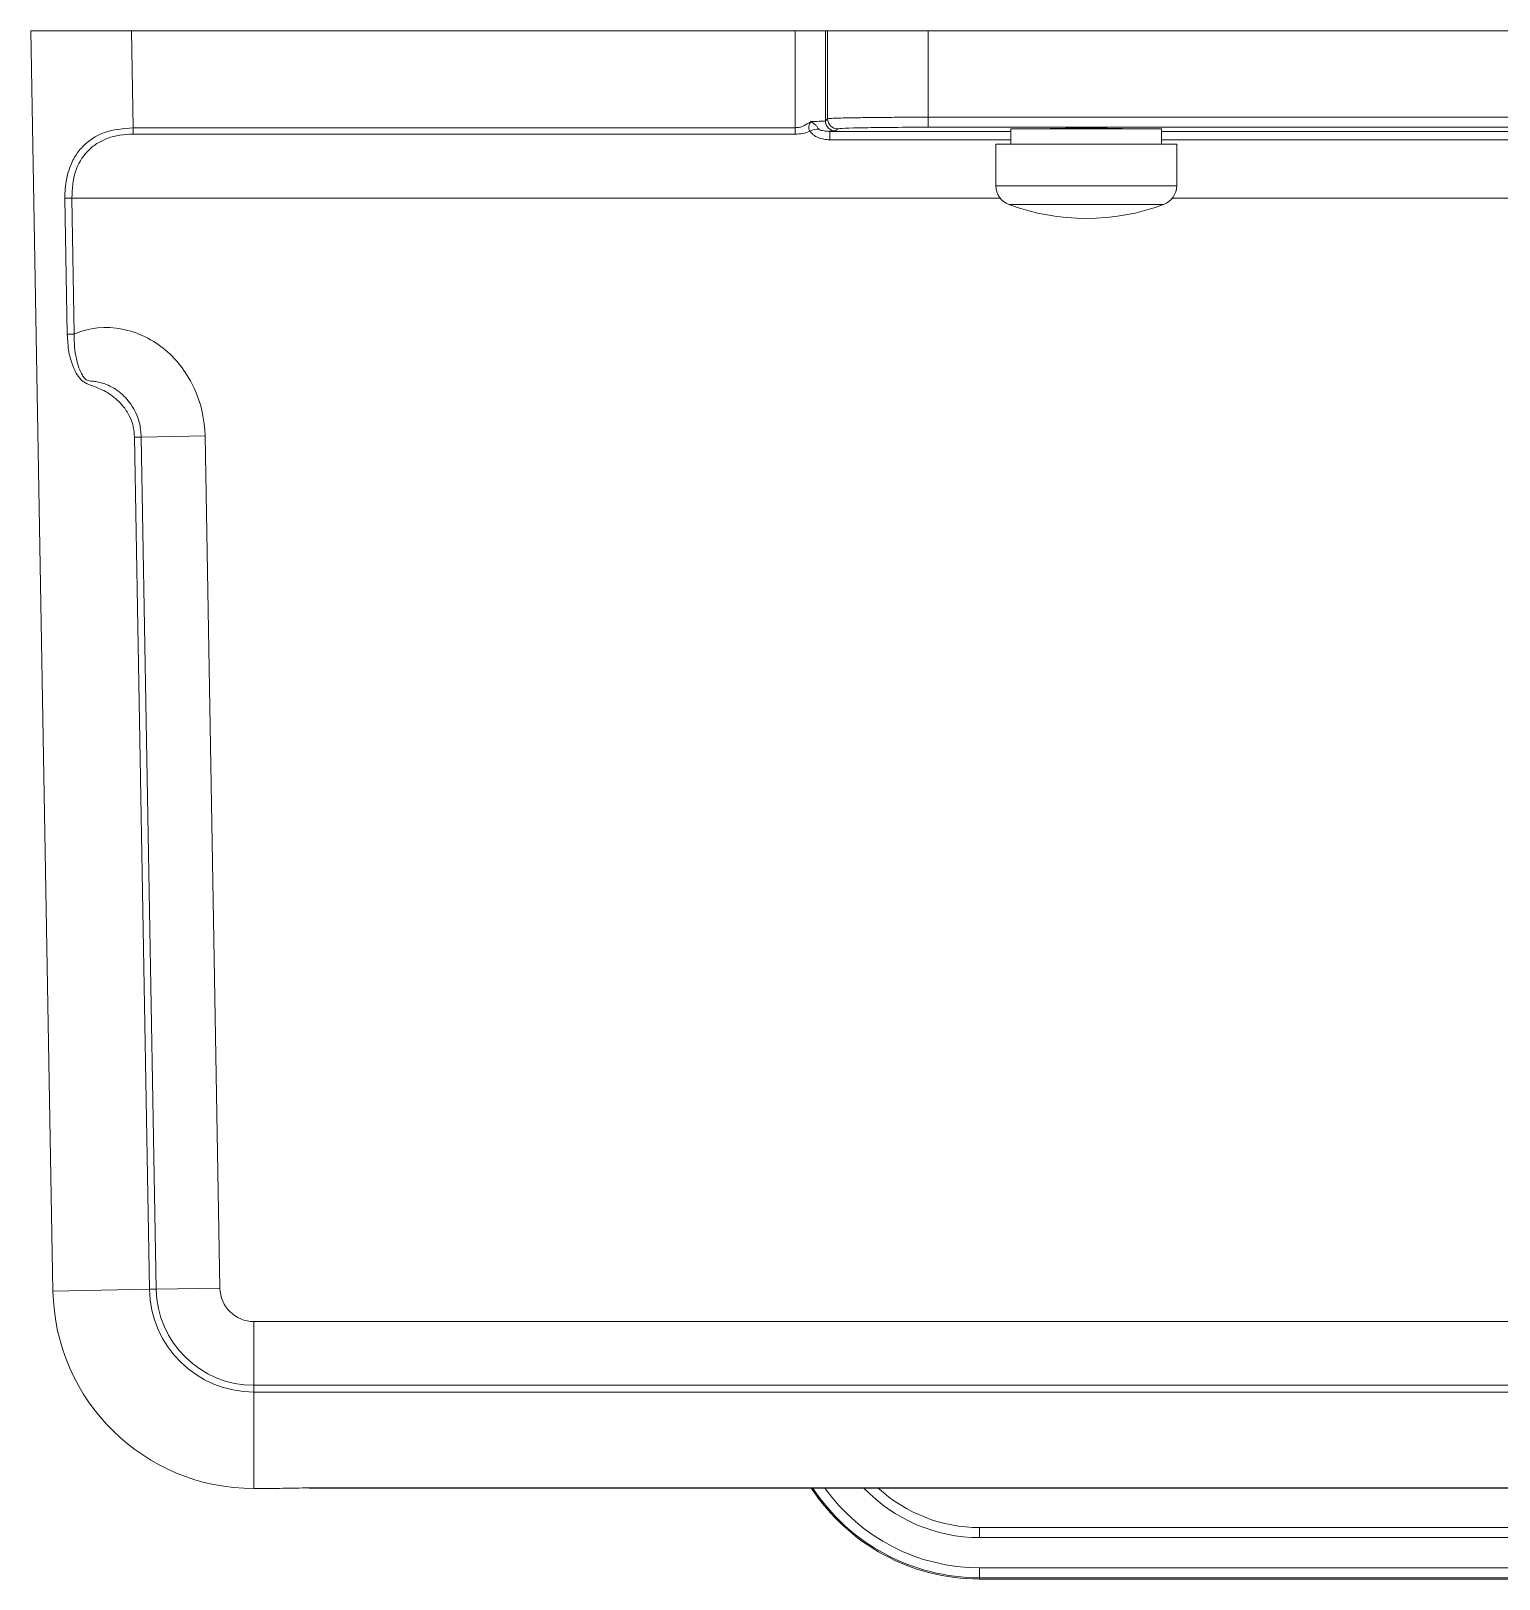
# Model space of a CAD drawing. Extents: x 4791 to 7950, y -233 to 2082.
# Drawn here: x 5468.8 to 5614.9, y 1755.6 to 1909.6 of the extents above; entities that cross this region are included whole.
import ezdxf

# ---------------------------------------------------------------- set-up
doc = ezdxf.new("R2010")
doc.units = 0
doc.header["$LTSCALE"] = 1.7
doc.header["$MEASUREMENT"] = 0
doc.layers.add('1', color=7, linetype='CONTINUOUS', true_color=0xffffff)

msp = doc.modelspace()

# ---------------------------------------------------------------- linework, layer by layer
at = {"layer": '1', "color": 7, "linetype": 'Continuous', "lineweight": 18}
for p, q in [((5470.99, 1784.25), (5468.8, 1909.6)), ((5468.8, 1909.6), (5478.8, 1909.6)), ((5544.85, 1909.6), (5478.8, 1909.6)), ((5544.85, 1909.6), (5547.85, 1909.6)), ((5547.85, 1909.6), (5547.85, 1900.65)), ((5548.07, 1909.6), (5547.85, 1909.6)), ((5548.07, 1909.6), (5558.07, 1909.6)), ((5849.54, 1909.6), (5558.07, 1909.6)), ((5566.3, 1899.85), (5566.3, 1898.35)), ((5566.3, 1899.85), (5573.8, 1899.85)), ((5569.7, 1899.86), (5569.7, 1899.85)), ((5573.8, 1899.85), (5581.3, 1899.85)), ((5577.9, 1899.85), (5577.9, 1899.86)), ((5581.3, 1898.35), (5581.3, 1899.85)), ((5564.8, 1898.35), (5564.8, 1894.2)), ((5582.8, 1898.35), (5564.8, 1898.35)), ((5582.8, 1894.2), (5582.8, 1898.35)), ((5490.99, 1764.6), (5492.09, 1764.6)), ((5496.49, 1764.65), (5851.8, 1764.65)), ((5563.18, 1760.72), (5791.8, 1760.72)), ((5791.8, 1755.6), (5563.18, 1755.6))]:
    msp.add_line(p, q, dxfattribs=at)
at = {"layer": '1', "color": 7, "linetype": 'Continuous', "lineweight": 13}
for p, q in [((5478.8, 1909.6), (5478.97, 1899.97)), ((5544.85, 1899.97), (5544.85, 1909.6)), ((5548.07, 1900.86), (5548.07, 1909.6)), ((5558.07, 1909.6), (5558.07, 1901.02)), ((5547.85, 1900.65), (5548.07, 1900.86)), ((5558.07, 1901.02), (5558.07, 1900.02)), ((5558.07, 1901.02), (5849.54, 1901.02)), ((5478.97, 1899.33), (5478.97, 1899.97)), ((5478.97, 1899.97), (5544.85, 1899.97)), ((5544.85, 1899.33), (5478.97, 1899.33)), ((5544.85, 1899.33), (5544.85, 1899.97)), ((5548.27, 1899.61), (5566.31, 1899.61)), ((5548.27, 1898.77), (5548.27, 1899.61)), ((5549.07, 1899.86), (5548.85, 1899.65)), ((5849.54, 1900.02), (5558.07, 1900.02)), ((5581.3, 1899.61), (5826.3, 1899.61)), ((5566.31, 1898.77), (5548.27, 1898.77)), ((5826.3, 1898.77), (5581.3, 1898.77)), ((5472.87, 1892.98), (5472.18, 1892.97)), ((5472.41, 1879.42), (5472.18, 1892.97)), ((5472.87, 1892.98), (5473.1, 1879.43)), ((5565.22, 1892.98), (5472.87, 1892.98)), ((5582.8, 1894.2), (5564.8, 1894.2)), ((5825.21, 1892.98), (5582.4, 1892.98)), ((5581.49, 1892.32), (5566.11, 1892.32)), ((5472.41, 1879.42), (5473.1, 1879.43)), ((5479.11, 1869.19), (5479.78, 1869.2)), ((5480.59, 1784.42), (5479.11, 1869.19)), ((5486.12, 1869.31), (5479.78, 1869.2)), ((5479.78, 1869.2), (5481.26, 1784.43)), ((5486.12, 1869.31), (5487.6, 1784.54)), ((5470.99, 1784.25), (5480.59, 1784.42)), ((5480.59, 1784.42), (5481.26, 1784.43)), ((5487.6, 1784.54), (5481.26, 1784.43)), ((5490.99, 1781.21), (5490.99, 1774.87)), ((5490.99, 1781.21), (5851.8, 1781.21)), ((5490.99, 1774.87), (5851.8, 1774.87)), ((5490.99, 1774.2), (5490.99, 1774.87)), ((5490.99, 1764.6), (5490.99, 1774.2)), ((5851.8, 1774.2), (5490.99, 1774.2)), ((5496.49, 1764.66), (5851.8, 1764.66)), ((5496.49, 1764.66), (5496.49, 1764.65)), ((5563.18, 1759.72), (5563.18, 1760.72)), ((5791.8, 1759.72), (5563.18, 1759.72)), ((5563.18, 1755.72), (5563.18, 1756.72)), ((5563.18, 1756.72), (5791.8, 1756.72)), ((5563.18, 1755.72), (5563.18, 1755.6)), ((5791.8, 1755.72), (5563.18, 1755.72))]:
    msp.add_line(p, q, dxfattribs=at)
at = {"layer": '1', "color": 7, "linetype": 'Continuous', "lineweight": 18}
for centre, radius, start, end in [((5566.8, 1894.2), 2, 180, 249.7932), ((5580.8, 1894.2), 2, 290.2068, 0), ((5573.8, 1913.22), 22.27, 249.7932, 290.2068), ((5563.18, 1775.6), 14.88, 227.369, 270)]:
    msp.add_arc(centre, radius, start, end, dxfattribs=at)
at = {"layer": '1', "color": 7, "linetype": 'Continuous', "lineweight": 18, "extrusion": (0, 0, -1)}
for centre, end in [((-5490.99, 1784.6), 359), ((-5563.18, 1775.6), 326.8168)]:
    msp.add_arc(centre, 20, 270, end, dxfattribs=at)
at = {"layer": '1', "color": 7, "linetype": 'Continuous', "lineweight": 13, "extrusion": (0, 0, -1)}
for centre, radius, end in [((-5490.99, 1784.6), 10.4, 359), ((-5563.18, 1775.6), 19.88, 326.5859), ((-5563.18, 1775.6), 15.88, 316.4163)]:
    msp.add_arc(centre, radius, 270, end, dxfattribs=at)
at = {"layer": '1', "color": 7, "linetype": 'Continuous', "lineweight": 13}
for centre, radius, start in [((5490.99, 1784.6), 9.73, 181), ((5490.99, 1784.6), 3.39, 181), ((5563.18, 1775.6), 18.88, 215.4402)]:
    msp.add_arc(centre, radius, start, 270, dxfattribs=at)
for centre, major_axis, ratio, start_param, end_param in [((5548.85, 1900.65), (-0.707, 0.707), 0.999695, 0.78555, 2.356042), ((5549.07, 1900.86), (-0.707, 0.707), 0.999695, 0.78555, 2.356042), ((5546.31, 1898.3), (1.56, 1.26), 0.568767, 0.606298, 1.140974), ((5544.85, 1899.65), (4, 0), 0.017455, 5.737622, 6.265732)]:
    msp.add_ellipse(centre, major_axis=major_axis, ratio=ratio, start_param=start_param, end_param=end_param, dxfattribs=at)
at = {"layer": '1', "color": 7, "linetype": 'Continuous', "lineweight": 18}
msp.add_ellipse((5573.8, 1899.85), major_axis=(4.15, 0), ratio=0.017455, start_param=0, end_param=3.141593, dxfattribs=at)
for points, knots in [([(5544.85, 1899.97), (5544.99, 1899.98), (5545.28, 1900), (5545.83, 1900.19), (5546.16, 1900.43), (5546.38, 1900.59)], [0, 0, 0, 0, 0.240816, 0.50033, 1, 1, 1, 1]), ([(5546.38, 1900.59), (5546.47, 1900.53), (5546.62, 1900.43), (5546.84, 1900.27), (5547.04, 1900.05), (5547.13, 1899.9), (5547.19, 1899.83)], [0, 0, 0, 0, 0.305166, 0.503739, 0.74958, 1, 1, 1, 1]), ([(5547.19, 1899.83), (5547.21, 1899.81), (5547.29, 1899.75), (5547.49, 1899.7), (5547.73, 1899.65), (5547.96, 1899.62), (5548.14, 1899.61), (5548.23, 1899.61), (5548.27, 1899.61)], [0, 0, 0, 0, 0.084351, 0.245727, 0.498364, 0.750213, 0.876229, 1, 1, 1, 1]), ([(5492.08, 1764.6), (5492.25, 1764.6), (5492.83, 1764.6), (5493.85, 1764.63), (5495.16, 1764.65), (5496.04, 1764.66), (5496.49, 1764.66)], [0, 0, 0, 0, 0.128541, 0.418965, 0.707715, 1, 1, 1, 1])]:
    msp.add_open_spline(points, degree=3, knots=knots, dxfattribs=at)
at = {"layer": '1', "color": 7, "linetype": 'Continuous', "lineweight": 13}
for points, knots in [([(5546.31, 1899.62), (5546.29, 1899.66), (5546.24, 1899.72), (5546.18, 1899.87), (5546.17, 1900.18), (5546.3, 1900.43), (5546.38, 1900.59)], [0, 0, 0, 0, 0.124639, 0.250165, 0.499015, 1, 1, 1, 1]), ([(5548.07, 1900.86), (5548.1, 1900.87), (5548.17, 1900.89), (5548.58, 1900.91), (5549.17, 1900.93), (5549.93, 1900.95), (5550.82, 1900.96), (5551.79, 1900.98), (5552.83, 1900.99), (5553.9, 1901), (5554.98, 1901.01), (5556.04, 1901.01), (5557.07, 1901.02), (5557.74, 1901.02), (5558.07, 1901.02)], [0, 0, 0, 0, 0.103569, 0.20346, 0.299674, 0.392209, 0.481066, 0.566243, 0.647739, 0.725555, 0.799689, 0.870141, 0.936912, 1, 1, 1, 1]), ([(5472.18, 1892.97), (5472.18, 1893.29), (5472.19, 1893.92), (5472.33, 1894.87), (5472.61, 1895.93), (5473.1, 1897.05), (5474.14, 1898.44), (5476.06, 1899.72), (5477.98, 1899.88), (5478.97, 1899.97)], [0, 0, 0, 0, 0.082918, 0.166315, 0.251934, 0.378493, 0.501475, 0.743362, 1, 1, 1, 1]), ([(5478.97, 1899.33), (5478.52, 1899.31), (5477.65, 1899.28), (5476.42, 1898.96), (5475.32, 1898.42), (5474.12, 1897.41), (5473.01, 1895.62), (5472.92, 1893.88), (5472.87, 1892.98)], [0, 0, 0, 0, 0.130306, 0.253101, 0.374617, 0.50127, 0.740613, 1, 1, 1, 1]), ([(5546.31, 1899.62), (5546.08, 1899.54), (5545.61, 1899.37), (5545.1, 1899.34), (5544.85, 1899.33)], [0, 0, 0, 0, 0.512659, 1, 1, 1, 1]), ([(5548.27, 1898.77), (5548.07, 1898.78), (5547.68, 1898.8), (5547.12, 1898.98), (5546.62, 1899.24), (5546.41, 1899.5), (5546.31, 1899.62)], [0, 0, 0, 0, 0.253355, 0.499129, 0.757017, 1, 1, 1, 1]), ([(5558.07, 1900.02), (5555.73, 1900.02), (5553.42, 1900), (5550.09, 1899.94), (5549.11, 1899.9), (5549.07, 1899.86)], [0, 0, 0, 0, 0.5, 0.5, 1, 1, 1, 1]), ([(5479.11, 1869.19), (5479.08, 1869.56), (5479.02, 1870.3), (5478.61, 1871.36), (5477.89, 1872.45), (5476.77, 1873.47), (5475.54, 1874.09), (5474.55, 1874.39), (5473.66, 1874.89), (5472.99, 1876.08), (5472.51, 1877.68), (5472.45, 1878.83), (5472.41, 1879.42)], [0, 0, 0, 0, 0.082471, 0.163809, 0.248366, 0.369371, 0.49694, 0.560148, 0.622443, 0.74774, 0.86968, 1, 1, 1, 1]), ([(5473.1, 1879.43), (5474.57, 1880.11), (5476.28, 1880.25), (5479.45, 1879.63), (5480.95, 1878.88), (5483.42, 1876.81), (5484.41, 1875.46), (5485.74, 1872.54), (5486.09, 1870.93), (5486.12, 1869.31)], [0, 0, 0, 0, 0.25, 0.25, 0.5, 0.5, 0.75, 0.75, 1, 1, 1, 1]), ([(5473.1, 1879.43), (5473.11, 1879), (5473.11, 1878.18), (5473.29, 1877.06), (5473.54, 1876.12), (5473.85, 1875.46), (5474.14, 1875.01), (5474.44, 1874.8), (5474.84, 1874.77), (5475.38, 1874.71), (5476.09, 1874.54), (5476.86, 1874.19), (5477.82, 1873.57), (5478.87, 1872.45), (5479.64, 1870.85), (5479.74, 1869.69), (5479.78, 1869.2)], [0, 0, 0, 0, 0.094005, 0.177098, 0.248917, 0.311585, 0.343418, 0.374366, 0.397329, 0.436899, 0.499525, 0.562021, 0.624629, 0.749645, 0.892526, 1, 1, 1, 1])]:
    msp.add_open_spline(points, degree=3, knots=knots, dxfattribs=at)
msp.add_open_spline([(5546.38, 1900.59), (5547.26, 1900.61), (5547.84, 1900.63), (5547.85, 1900.65)], degree=3, dxfattribs=at)

doc.saveas('drawing.dxf')
